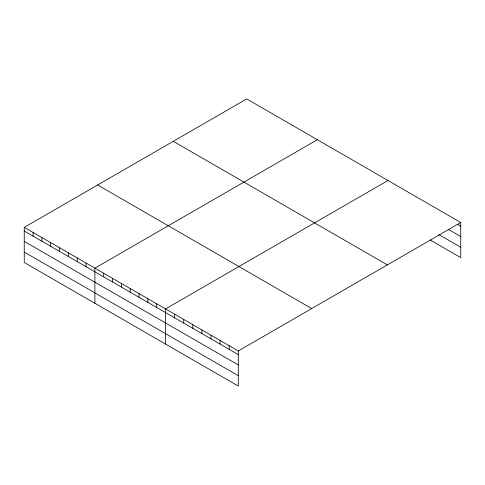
<?xml version="1.0" encoding="UTF-8"?>
<svg xmlns="http://www.w3.org/2000/svg" width="485" height="485" viewBox="0 0 485 485"><rect width="100%" height="100%" fill="white"/><g stroke="black" fill="none" stroke-linecap="round" stroke-linejoin="round"><path stroke-width="0.73" d="M460.75 222.512L246.707 98.934L24.25 227.374L24.25 262.488L238.293 386.066L238.293 350.946L460.75 222.512L460.75 257.626L430.213 239.996M317.342 139.716L94.884 268.15L94.884 303.27M387.976 180.499L165.518 308.933L165.518 344.047M457.5 224.27L460.75 226.143M448.407 229.405L460.75 236.535M438.658 234.485L460.75 247.241M173.297 141.323L387.339 264.895M97.661 184.991L311.703 308.563M24.25 227.374L238.293 350.946M24.25 231.005L238.293 354.583M24.25 241.397L238.293 364.969M24.25 252.097L238.293 375.675M229.193 345.696L229.193 349.327M220.099 340.446L220.099 344.077M210.999 335.19L210.999 338.827M201.905 329.939L201.905 333.571M192.806 324.689L192.806 328.321M183.712 319.433L183.712 323.071M174.612 314.183L174.612 317.814M156.685 303.834L156.685 307.466M147.858 298.736L147.858 302.373M139.031 293.637L139.031 297.275M130.198 288.545L130.198 292.176M121.371 283.446L121.371 287.078M112.544 278.348L112.544 281.979M103.711 273.249L103.711 276.88M86.057 263.052L86.057 266.689M77.224 257.959L77.224 261.591M68.397 252.861L68.397 256.492M59.564 247.762L59.564 251.394M50.737 242.664L50.737 246.295M41.91 237.565L41.91 241.203M33.077 232.473L33.077 236.104"/></g></svg>
